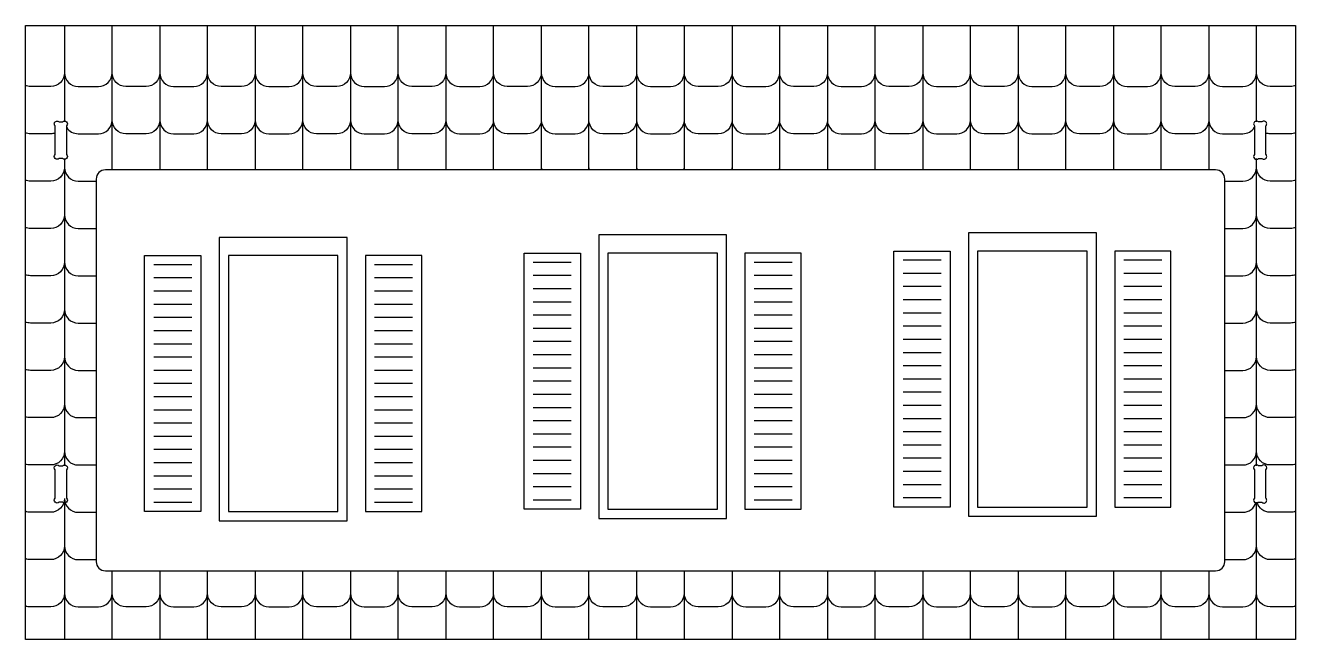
# Model space of a CAD drawing. Extents: x -873 to 1166, y -558 to 770.
# Drawn here: x -866 to -198, y 447 to 770 of the extents above; entities that cross this region are included whole.
import ezdxf

# ---------------------------------------------------------------- set-up
doc = ezdxf.new("R2010")
doc.units = 0
doc.header["$MEASUREMENT"] = 0
doc.layers.add('LAYER1', color=18, linetype='CONTINUOUS')

msp = doc.modelspace()

# ---------------------------------------------------------------- linework, layer by layer
at = {"layer": 'LAYER1'}
for points in [[(-865.54, 447.39), (-865.54, 769.81), (-198.34, 769.81), (-198.34, 447.39)], [(-302.98, 660.95), (-370.18, 660.95), (-370.18, 512.15), (-302.98, 512.15)], [(-696.55, 658.55), (-763.75, 658.55), (-763.75, 509.75), (-696.55, 509.75)], [(-497.22, 659.79), (-564.42, 659.79), (-564.42, 510.99), (-497.22, 510.99)], [(-802.93, 648.95), (-773.35, 648.95), (-773.35, 514.55), (-802.93, 514.55)], [(-701.35, 648.95), (-758.95, 648.95), (-758.95, 514.55), (-701.35, 514.55)], [(-657.37, 648.95), (-686.95, 648.95), (-686.95, 514.55), (-657.37, 514.55)], [(-603.6, 650.19), (-574.02, 650.19), (-574.02, 515.79), (-603.6, 515.79)], [(-502.02, 650.19), (-559.62, 650.19), (-559.62, 515.79), (-502.02, 515.79)], [(-458.04, 650.19), (-487.62, 650.19), (-487.62, 515.79), (-458.04, 515.79)], [(-409.36, 651.35), (-379.78, 651.35), (-379.78, 516.95), (-409.36, 516.95)], [(-307.78, 651.35), (-365.38, 651.35), (-365.38, 516.95), (-307.78, 516.95)], [(-263.8, 651.35), (-293.38, 651.35), (-293.38, 516.95), (-263.8, 516.95)]]:
    msp.add_lwpolyline(points, close=True, dxfattribs=at)
for points in [[(-845.04, 769.81), (-845.04, 719.18)], [(-819.99, 693.98), (-819.99, 769.81)], [(-794.94, 769.81), (-794.94, 693.98)], [(-769.9, 693.98), (-769.9, 769.81)], [(-744.85, 769.81), (-744.85, 693.98)], [(-719.8, 693.98), (-719.8, 769.81)], [(-694.75, 769.81), (-694.75, 693.98)], [(-669.71, 693.98), (-669.71, 769.81)], [(-644.66, 769.81), (-644.66, 693.98)], [(-619.61, 693.98), (-619.61, 769.81)], [(-594.56, 769.81), (-594.56, 693.98)], [(-569.52, 693.98), (-569.52, 769.81)], [(-544.47, 769.81), (-544.47, 693.98)], [(-519.42, 693.98), (-519.42, 769.81)], [(-494.37, 769.81), (-494.37, 693.98)], [(-469.33, 693.98), (-469.33, 769.81)], [(-444.28, 769.81), (-444.28, 693.98)], [(-419.23, 693.98), (-419.23, 769.81)], [(-394.18, 769.81), (-394.18, 693.98)], [(-369.14, 693.98), (-369.14, 769.81)], [(-344.09, 769.81), (-344.09, 693.98)], [(-319.04, 693.98), (-319.04, 769.81)], [(-293.99, 769.81), (-293.99, 693.98)], [(-268.94, 693.98), (-268.94, 769.81)], [(-243.9, 769.81), (-243.9, 693.98)], [(-218.85, 719.18), (-218.85, 769.81)], [(-845.04, 699.98), (-845.04, 538.68)], [(-218.85, 538.68), (-218.85, 699.98)], [(-778.15, 644.15), (-798.13, 644.15)], [(-662.17, 644.15), (-682.15, 644.15)], [(-578.82, 645.39), (-598.8, 645.39)], [(-462.84, 645.39), (-482.82, 645.39)], [(-384.58, 646.55), (-404.56, 646.55)], [(-268.6, 646.55), (-288.58, 646.55)], [(-778.15, 637.22), (-798.13, 637.22)], [(-662.17, 637.22), (-682.15, 637.22)], [(-578.82, 638.46), (-598.8, 638.46)], [(-462.84, 638.46), (-482.82, 638.46)], [(-384.58, 639.61), (-404.56, 639.61)], [(-268.6, 639.61), (-288.58, 639.61)], [(-778.15, 630.29), (-798.13, 630.29)], [(-662.17, 630.29), (-682.15, 630.29)], [(-578.82, 631.53), (-598.8, 631.53)], [(-462.84, 631.53), (-482.82, 631.53)], [(-384.58, 632.68), (-404.56, 632.68)], [(-268.6, 632.68), (-288.58, 632.68)], [(-778.15, 623.35), (-798.13, 623.35)], [(-662.17, 623.35), (-682.15, 623.35)], [(-578.82, 624.59), (-598.8, 624.59)], [(-462.84, 624.59), (-482.82, 624.59)], [(-384.58, 625.75), (-404.56, 625.75)], [(-268.6, 625.75), (-288.58, 625.75)], [(-778.15, 616.42), (-798.13, 616.42)], [(-662.17, 616.42), (-682.15, 616.42)], [(-578.82, 617.66), (-598.8, 617.66)], [(-462.84, 617.66), (-482.82, 617.66)], [(-384.58, 618.81), (-404.56, 618.81)], [(-268.6, 618.81), (-288.58, 618.81)], [(-778.15, 609.49), (-798.13, 609.49)], [(-662.17, 609.49), (-682.15, 609.49)], [(-578.82, 610.73), (-598.8, 610.73)], [(-462.84, 610.73), (-482.82, 610.73)], [(-384.58, 611.88), (-404.56, 611.88)], [(-268.6, 611.88), (-288.58, 611.88)], [(-778.15, 602.55), (-798.13, 602.55)], [(-662.17, 602.55), (-682.15, 602.55)], [(-578.82, 603.79), (-598.8, 603.79)], [(-462.84, 603.79), (-482.82, 603.79)], [(-384.58, 604.95), (-404.56, 604.95)], [(-268.6, 604.95), (-288.58, 604.95)], [(-778.15, 595.62), (-798.13, 595.62)], [(-662.17, 595.62), (-682.15, 595.62)], [(-578.82, 596.86), (-598.8, 596.86)], [(-462.84, 596.86), (-482.82, 596.86)], [(-384.58, 598.01), (-404.56, 598.01)], [(-268.6, 598.01), (-288.58, 598.01)], [(-778.15, 588.69), (-798.13, 588.69)], [(-662.17, 588.69), (-682.15, 588.69)], [(-578.82, 589.93), (-598.8, 589.93)], [(-462.84, 589.93), (-482.82, 589.93)], [(-384.58, 591.08), (-404.56, 591.08)], [(-268.6, 591.08), (-288.58, 591.08)], [(-778.15, 581.75), (-798.13, 581.75)], [(-662.17, 581.75), (-682.15, 581.75)], [(-578.82, 582.99), (-598.8, 582.99)], [(-462.84, 582.99), (-482.82, 582.99)], [(-384.58, 584.15), (-404.56, 584.15)], [(-268.6, 584.15), (-288.58, 584.15)], [(-778.15, 574.82), (-798.13, 574.82)], [(-662.17, 574.82), (-682.15, 574.82)], [(-578.82, 576.06), (-598.8, 576.06)], [(-462.84, 576.06), (-482.82, 576.06)], [(-384.58, 577.21), (-404.56, 577.21)], [(-268.6, 577.21), (-288.58, 577.21)], [(-778.15, 567.89), (-798.13, 567.89)], [(-662.17, 567.89), (-682.15, 567.89)], [(-578.82, 569.13), (-598.8, 569.13)], [(-462.84, 569.13), (-482.82, 569.13)], [(-384.58, 570.28), (-404.56, 570.28)], [(-268.6, 570.28), (-288.58, 570.28)], [(-778.15, 560.95), (-798.13, 560.95)], [(-662.17, 560.95), (-682.15, 560.95)], [(-578.82, 562.19), (-598.8, 562.19)], [(-462.84, 562.19), (-482.82, 562.19)], [(-384.58, 563.35), (-404.56, 563.35)], [(-268.6, 563.35), (-288.58, 563.35)], [(-778.15, 554.02), (-798.13, 554.02)], [(-662.17, 554.02), (-682.15, 554.02)], [(-578.82, 555.26), (-598.8, 555.26)], [(-462.84, 555.26), (-482.82, 555.26)], [(-384.58, 556.41), (-404.56, 556.41)], [(-268.6, 556.41), (-288.58, 556.41)], [(-578.82, 548.33), (-598.8, 548.33)], [(-462.84, 548.33), (-482.82, 548.33)], [(-384.58, 549.48), (-404.56, 549.48)], [(-268.6, 549.48), (-288.58, 549.48)], [(-778.15, 547.09), (-798.13, 547.09)], [(-662.17, 547.09), (-682.15, 547.09)], [(-578.82, 541.39), (-598.8, 541.39)], [(-462.84, 541.39), (-482.82, 541.39)], [(-384.58, 542.55), (-404.56, 542.55)], [(-268.6, 542.55), (-288.58, 542.55)], [(-778.15, 540.15), (-798.13, 540.15)], [(-662.17, 540.15), (-682.15, 540.15)], [(-578.82, 534.46), (-598.8, 534.46)], [(-462.84, 534.46), (-482.82, 534.46)], [(-384.58, 535.61), (-404.56, 535.61)], [(-268.6, 535.61), (-288.58, 535.61)], [(-778.15, 533.22), (-798.13, 533.22)], [(-662.17, 533.22), (-682.15, 533.22)], [(-578.82, 527.53), (-598.8, 527.53)], [(-462.84, 527.53), (-482.82, 527.53)], [(-384.58, 528.68), (-404.56, 528.68)], [(-268.6, 528.68), (-288.58, 528.68)], [(-845.04, 521.41), (-845.04, 447.39)], [(-778.15, 526.29), (-798.13, 526.29)], [(-662.17, 526.29), (-682.15, 526.29)], [(-578.82, 520.59), (-598.8, 520.59)], [(-462.84, 520.59), (-482.82, 520.59)], [(-384.58, 521.75), (-404.56, 521.75)], [(-268.6, 521.75), (-288.58, 521.75)], [(-778.15, 519.35), (-798.13, 519.35)], [(-662.17, 519.35), (-682.15, 519.35)], [(-218.85, 447.39), (-218.85, 519.48)], [(-819.99, 447.39), (-819.99, 483.49)], [(-794.94, 483.49), (-794.94, 447.39)], [(-769.9, 447.39), (-769.9, 483.49)], [(-744.85, 483.49), (-744.85, 447.39)], [(-719.8, 447.39), (-719.8, 483.49)], [(-694.75, 483.49), (-694.75, 447.39)], [(-669.71, 447.39), (-669.71, 483.49)], [(-644.66, 483.49), (-644.66, 447.39)], [(-619.61, 447.39), (-619.61, 483.49)], [(-594.56, 483.49), (-594.56, 447.39)], [(-569.52, 447.39), (-569.52, 483.49)], [(-544.47, 483.49), (-544.47, 447.39)], [(-519.42, 447.39), (-519.42, 483.49)], [(-494.37, 483.49), (-494.37, 447.39)], [(-469.33, 447.39), (-469.33, 483.49)], [(-444.28, 483.49), (-444.28, 447.39)], [(-419.23, 447.39), (-419.23, 483.49)], [(-394.18, 483.49), (-394.18, 447.39)], [(-369.14, 447.39), (-369.14, 483.49)], [(-344.09, 483.49), (-344.09, 447.39)], [(-319.04, 447.39), (-319.04, 483.49)], [(-293.99, 483.49), (-293.99, 447.39)], [(-268.94, 447.39), (-268.94, 483.49)], [(-243.9, 483.49), (-243.9, 447.39)]]:
    msp.add_lwpolyline(points, dxfattribs=at)
for points in [[(-845.04, 744.97, -0.414214), (-852.24, 737.77), (-862.89, 737.77, -0.094829), (-865.54, 738.28)], [(-845.04, 744.97, 0.414214), (-837.84, 737.77), (-827.19, 737.77, 0.414214), (-819.99, 744.97)], [(-794.94, 744.97, -0.414214), (-802.14, 737.77), (-812.79, 737.77, -0.414214), (-819.99, 744.97)], [(-794.94, 744.97, 0.414214), (-787.74, 737.77), (-777.1, 737.77, 0.414214), (-769.9, 744.97)], [(-744.85, 744.97, -0.414214), (-752.05, 737.77), (-762.7, 737.77, -0.414214), (-769.9, 744.97)], [(-744.85, 744.97, 0.414214), (-737.65, 737.77), (-727, 737.77, 0.414214), (-719.8, 744.97)], [(-694.75, 744.97, -0.414214), (-701.95, 737.77), (-712.6, 737.77, -0.414214), (-719.8, 744.97)], [(-694.75, 744.97, 0.414214), (-687.55, 737.77), (-676.91, 737.77, 0.414214), (-669.71, 744.97)], [(-644.66, 744.97, -0.414214), (-651.86, 737.77), (-662.51, 737.77, -0.414214), (-669.71, 744.97)], [(-644.66, 744.97, 0.414214), (-637.46, 737.77), (-626.81, 737.77, 0.414214), (-619.61, 744.97)], [(-594.56, 744.97, -0.414214), (-601.76, 737.77), (-612.41, 737.77, -0.414214), (-619.61, 744.97)], [(-594.56, 744.97, 0.414214), (-587.36, 737.77), (-576.72, 737.77, 0.414214), (-569.52, 744.97)], [(-544.47, 744.97, -0.414214), (-551.67, 737.77), (-562.32, 737.77, -0.414214), (-569.52, 744.97)], [(-544.47, 744.97, 0.414214), (-537.27, 737.77), (-526.62, 737.77, 0.414214), (-519.42, 744.97)], [(-494.37, 744.97, -0.414214), (-501.57, 737.77), (-512.22, 737.77, -0.414214), (-519.42, 744.97)], [(-494.37, 744.97, 0.414214), (-487.17, 737.77), (-476.53, 737.77, 0.414214), (-469.33, 744.97)], [(-444.28, 744.97, -0.414214), (-451.48, 737.77), (-462.13, 737.77, -0.414214), (-469.33, 744.97)], [(-444.28, 744.97, 0.414214), (-437.08, 737.77), (-426.43, 737.77, 0.414214), (-419.23, 744.97)], [(-394.18, 744.97, -0.414214), (-401.38, 737.77), (-412.03, 737.77, -0.414214), (-419.23, 744.97)], [(-394.18, 744.97, 0.414214), (-386.98, 737.77), (-376.34, 737.77, 0.414214), (-369.14, 744.97)], [(-344.09, 744.97, -0.414214), (-351.29, 737.77), (-361.94, 737.77, -0.414214), (-369.14, 744.97)], [(-344.09, 744.97, 0.414214), (-336.89, 737.77), (-326.24, 737.77, 0.414214), (-319.04, 744.97)], [(-293.99, 744.97, -0.414214), (-301.19, 737.77), (-311.84, 737.77, -0.414214), (-319.04, 744.97)], [(-293.99, 744.97, 0.414214), (-286.79, 737.77), (-276.14, 737.77, 0.414214), (-268.94, 744.97)], [(-243.9, 744.97, -0.414214), (-251.1, 737.77), (-261.74, 737.77, -0.414214), (-268.94, 744.97)], [(-243.9, 744.97, 0.414214), (-236.7, 737.77), (-226.05, 737.77, 0.414214), (-218.85, 744.97)], [(-198.34, 738.28, -0.094829), (-201, 737.77), (-211.65, 737.77, -0.414214), (-218.85, 744.97)], [(-845.04, 720.13, -0.033199), (-845.1, 719.18)], [(-845.04, 720.13, 0.033199), (-844.97, 719.18)], [(-843.94, 716.31, 0.258622), (-837.84, 712.93), (-827.19, 712.93, 0.414214), (-819.99, 720.13)], [(-794.94, 720.13, -0.414214), (-802.14, 712.93), (-812.79, 712.93, -0.414214), (-819.99, 720.13)], [(-794.94, 720.13, 0.414214), (-787.74, 712.93), (-777.1, 712.93, 0.414214), (-769.9, 720.13)], [(-744.85, 720.13, -0.414214), (-752.05, 712.93), (-762.7, 712.93, -0.414214), (-769.9, 720.13)], [(-744.85, 720.13, 0.414214), (-737.65, 712.93), (-727, 712.93, 0.414214), (-719.8, 720.13)], [(-694.75, 720.13, -0.414214), (-701.95, 712.93), (-712.6, 712.93, -0.414214), (-719.8, 720.13)], [(-694.75, 720.13, 0.414214), (-687.55, 712.93), (-676.91, 712.93, 0.414214), (-669.71, 720.13)], [(-644.66, 720.13, -0.414214), (-651.86, 712.93), (-662.51, 712.93, -0.414214), (-669.71, 720.13)], [(-644.66, 720.13, 0.414214), (-637.46, 712.93), (-626.81, 712.93, 0.414214), (-619.61, 720.13)], [(-594.56, 720.13, -0.414214), (-601.76, 712.93), (-612.41, 712.93, -0.414214), (-619.61, 720.13)], [(-594.56, 720.13, 0.414214), (-587.36, 712.93), (-576.72, 712.93, 0.414214), (-569.52, 720.13)], [(-544.47, 720.13, -0.414214), (-551.67, 712.93), (-562.32, 712.93, -0.414214), (-569.52, 720.13)], [(-544.47, 720.13, 0.414214), (-537.27, 712.93), (-526.62, 712.93, 0.414214), (-519.42, 720.13)], [(-494.37, 720.13, -0.414214), (-501.57, 712.93), (-512.22, 712.93, -0.414214), (-519.42, 720.13)], [(-494.37, 720.13, 0.414214), (-487.17, 712.93), (-476.53, 712.93, 0.414214), (-469.33, 720.13)], [(-444.28, 720.13, -0.414214), (-451.48, 712.93), (-462.13, 712.93, -0.414214), (-469.33, 720.13)], [(-444.28, 720.13, 0.414214), (-437.08, 712.93), (-426.43, 712.93, 0.414214), (-419.23, 720.13)], [(-394.18, 720.13, -0.414214), (-401.38, 712.93), (-412.03, 712.93, -0.414214), (-419.23, 720.13)], [(-394.18, 720.13, 0.414214), (-386.98, 712.93), (-376.34, 712.93, 0.414214), (-369.14, 720.13)], [(-344.09, 720.13, -0.414214), (-351.29, 712.93), (-361.94, 712.93, -0.414214), (-369.14, 720.13)], [(-344.09, 720.13, 0.414214), (-336.89, 712.93), (-326.24, 712.93, 0.414214), (-319.04, 720.13)], [(-293.99, 720.13, -0.414214), (-301.19, 712.93), (-311.84, 712.93, -0.414214), (-319.04, 720.13)], [(-293.99, 720.13, 0.414214), (-286.79, 712.93), (-276.14, 712.93, 0.414214), (-268.94, 720.13)], [(-243.9, 720.13, -0.414214), (-251.1, 712.93), (-261.74, 712.93, -0.414214), (-268.94, 720.13)], [(-243.9, 720.13, 0.414214), (-236.7, 712.93), (-226.05, 712.93, 0.258622), (-219.94, 716.31)], [(-218.91, 719.18, 0.033199), (-218.85, 720.13)], [(-218.79, 719.18, -0.033199), (-218.85, 720.13)], [(-849.94, 713.3, -0.081244), (-852.24, 712.93), (-862.89, 712.93, -0.094829), (-865.54, 713.44)], [(-198.34, 713.44, -0.094829), (-201, 712.93), (-211.65, 712.93, -0.081244), (-213.94, 713.3)], [(-845.04, 695.29, -0.414214), (-852.24, 688.09), (-862.89, 688.09, -0.094829), (-865.54, 688.6)], [(-845.04, 695.29, 0.414214), (-837.84, 688.09), (-828.34, 688.09)], [(-820.11, 693.98, 0.045878), (-819.99, 695.29)], [(-819.87, 693.98, -0.045878), (-819.99, 695.29)], [(-794.94, 695.29, -0.045878), (-795.06, 693.98)], [(-794.94, 695.29, 0.045878), (-794.82, 693.98)], [(-770.02, 693.98, 0.045878), (-769.9, 695.29)], [(-769.77, 693.98, -0.045878), (-769.9, 695.29)], [(-744.85, 695.29, -0.045878), (-744.97, 693.98)], [(-744.85, 695.29, 0.045878), (-744.73, 693.98)], [(-719.92, 693.98, 0.045878), (-719.8, 695.29)], [(-719.68, 693.98, -0.045878), (-719.8, 695.29)], [(-694.75, 695.29, -0.045878), (-694.87, 693.98)], [(-694.75, 695.29, 0.045878), (-694.63, 693.98)], [(-669.83, 693.98, 0.045878), (-669.71, 695.29)], [(-669.58, 693.98, -0.045878), (-669.71, 695.29)], [(-644.66, 695.29, -0.045878), (-644.78, 693.98)], [(-644.66, 695.29, 0.045878), (-644.54, 693.98)], [(-619.73, 693.98, 0.045878), (-619.61, 695.29)], [(-619.49, 693.98, -0.045878), (-619.61, 695.29)], [(-594.56, 695.29, -0.045878), (-594.68, 693.98)], [(-594.56, 695.29, 0.045878), (-594.44, 693.98)], [(-569.64, 693.98, 0.045878), (-569.52, 695.29)], [(-569.39, 693.98, -0.045878), (-569.52, 695.29)], [(-544.47, 695.29, -0.045878), (-544.59, 693.98)], [(-544.47, 695.29, 0.045878), (-544.35, 693.98)], [(-519.54, 693.98, 0.045878), (-519.42, 695.29)], [(-519.3, 693.98, -0.045878), (-519.42, 695.29)], [(-494.37, 695.29, -0.045878), (-494.49, 693.98)], [(-494.37, 695.29, 0.045878), (-494.25, 693.98)], [(-469.45, 693.98, 0.045878), (-469.33, 695.29)], [(-469.2, 693.98, -0.045878), (-469.33, 695.29)], [(-444.28, 695.29, -0.045878), (-444.4, 693.98)], [(-444.28, 695.29, 0.045878), (-444.16, 693.98)], [(-419.35, 693.98, 0.045878), (-419.23, 695.29)], [(-419.11, 693.98, -0.045878), (-419.23, 695.29)], [(-394.18, 695.29, -0.045878), (-394.3, 693.98)], [(-394.18, 695.29, 0.045878), (-394.06, 693.98)], [(-369.26, 693.98, 0.045878), (-369.14, 695.29)], [(-369.01, 693.98, -0.045878), (-369.14, 695.29)], [(-344.09, 695.29, -0.045878), (-344.21, 693.98)], [(-344.09, 695.29, 0.045878), (-343.97, 693.98)], [(-319.16, 693.98, 0.045878), (-319.04, 695.29)], [(-318.92, 693.98, -0.045878), (-319.04, 695.29)], [(-293.99, 695.29, -0.045878), (-294.11, 693.98)], [(-293.99, 695.29, 0.045878), (-293.87, 693.98)], [(-269.07, 693.98, 0.045878), (-268.94, 695.29)], [(-268.82, 693.98, -0.045878), (-268.94, 695.29)], [(-243.9, 695.29, -0.045878), (-244.02, 693.98)], [(-243.9, 695.29, 0.045878), (-243.78, 693.98)], [(-235.54, 688.09), (-226.05, 688.09, 0.414214), (-218.85, 695.29)], [(-198.34, 688.6, -0.094829), (-201, 688.09), (-211.65, 688.09, -0.414214), (-218.85, 695.29)], [(-845.04, 670.45, -0.414214), (-852.24, 663.25), (-862.89, 663.25, -0.094829), (-865.54, 663.76)], [(-845.04, 670.45, 0.414214), (-837.84, 663.25), (-828.34, 663.25)], [(-235.54, 663.25), (-226.05, 663.25, 0.414214), (-218.85, 670.45)], [(-198.34, 663.76, -0.094829), (-201, 663.25), (-211.65, 663.25, -0.414214), (-218.85, 670.45)], [(-845.04, 645.61, -0.414214), (-852.24, 638.41), (-862.89, 638.41, -0.094829), (-865.54, 638.92)], [(-845.04, 645.61, 0.414214), (-837.84, 638.41), (-828.34, 638.41)], [(-235.54, 638.41), (-226.05, 638.41, 0.414214), (-218.85, 645.61)], [(-198.34, 638.92, -0.094829), (-201, 638.41), (-211.65, 638.41, -0.414214), (-218.85, 645.61)], [(-845.04, 620.77, -0.414214), (-852.24, 613.57), (-862.89, 613.57, -0.094829), (-865.54, 614.08)], [(-845.04, 620.77, 0.414214), (-837.84, 613.57), (-828.34, 613.57)], [(-235.54, 613.57), (-226.05, 613.57, 0.414214), (-218.85, 620.77)], [(-198.34, 614.08, -0.094829), (-201, 613.57), (-211.65, 613.57, -0.414214), (-218.85, 620.77)], [(-845.04, 595.93, -0.414214), (-852.24, 588.73), (-862.89, 588.73, -0.094829), (-865.54, 589.24)], [(-845.04, 595.93, 0.414214), (-837.84, 588.73), (-828.34, 588.73)], [(-235.54, 588.73), (-226.05, 588.73, 0.414214), (-218.85, 595.93)], [(-198.34, 589.24, -0.094829), (-201, 588.73), (-211.65, 588.73, -0.414214), (-218.85, 595.93)], [(-845.04, 571.09, -0.414214), (-852.24, 563.89), (-862.89, 563.89, -0.094829), (-865.54, 564.4)], [(-845.04, 571.09, 0.414214), (-837.84, 563.89), (-828.34, 563.89)], [(-235.54, 563.89), (-226.05, 563.89, 0.414214), (-218.85, 571.09)], [(-198.34, 564.4, -0.094829), (-201, 563.89), (-211.65, 563.89, -0.414214), (-218.85, 571.09)], [(-845.04, 546.25, -0.414214), (-852.24, 539.05), (-862.89, 539.05, -0.094829), (-865.54, 539.56)], [(-845.04, 546.25, 0.414214), (-837.84, 539.05), (-828.34, 539.05)], [(-235.54, 539.05), (-226.05, 539.05, 0.414214), (-218.85, 546.25)], [(-198.34, 539.56, -0.094829), (-201, 539.05), (-211.65, 539.05, -0.414214), (-218.85, 546.25)], [(-845.04, 521.41, -0.414214), (-852.24, 514.21), (-862.89, 514.21, -0.094829), (-865.54, 514.72)], [(-845.04, 521.41, 0.414214), (-837.84, 514.21), (-828.34, 514.21)], [(-235.54, 514.21), (-226.05, 514.21, 0.336889), (-219.11, 519.48)], [(-198.34, 514.72, -0.094829), (-201, 514.21), (-211.65, 514.21, -0.336889), (-218.59, 519.48)], [(-845.04, 496.57, -0.414214), (-852.24, 489.37), (-862.89, 489.37, -0.094829), (-865.54, 489.88)], [(-845.04, 496.57, 0.414214), (-837.84, 489.37), (-828.34, 489.37)], [(-235.54, 489.37), (-226.05, 489.37, 0.414214), (-218.85, 496.57)], [(-198.34, 489.88, -0.094829), (-201, 489.37), (-211.65, 489.37, -0.414214), (-218.85, 496.57)], [(-845.04, 471.73, -0.414214), (-852.24, 464.53), (-862.89, 464.53, -0.094829), (-865.54, 465.04)], [(-845.04, 471.73, 0.414214), (-837.84, 464.53), (-827.19, 464.53, 0.414214), (-819.99, 471.73)], [(-794.94, 471.73, -0.414214), (-802.14, 464.53), (-812.79, 464.53, -0.414214), (-819.99, 471.73)], [(-794.94, 471.73, 0.414214), (-787.74, 464.53), (-777.1, 464.53, 0.414214), (-769.9, 471.73)], [(-744.85, 471.73, -0.414214), (-752.05, 464.53), (-762.7, 464.53, -0.414214), (-769.9, 471.73)], [(-744.85, 471.73, 0.414214), (-737.65, 464.53), (-727, 464.53, 0.414214), (-719.8, 471.73)], [(-694.75, 471.73, -0.414214), (-701.95, 464.53), (-712.6, 464.53, -0.414214), (-719.8, 471.73)], [(-694.75, 471.73, 0.414214), (-687.55, 464.53), (-676.91, 464.53, 0.414214), (-669.71, 471.73)], [(-644.66, 471.73, -0.414214), (-651.86, 464.53), (-662.51, 464.53, -0.414214), (-669.71, 471.73)], [(-644.66, 471.73, 0.414214), (-637.46, 464.53), (-626.81, 464.53, 0.414214), (-619.61, 471.73)], [(-594.56, 471.73, -0.414214), (-601.76, 464.53), (-612.41, 464.53, -0.414214), (-619.61, 471.73)], [(-594.56, 471.73, 0.414214), (-587.36, 464.53), (-576.72, 464.53, 0.414214), (-569.52, 471.73)], [(-544.47, 471.73, -0.414214), (-551.67, 464.53), (-562.32, 464.53, -0.414214), (-569.52, 471.73)], [(-544.47, 471.73, 0.414214), (-537.27, 464.53), (-526.62, 464.53, 0.414214), (-519.42, 471.73)], [(-494.37, 471.73, -0.414214), (-501.57, 464.53), (-512.22, 464.53, -0.414214), (-519.42, 471.73)], [(-494.37, 471.73, 0.414214), (-487.17, 464.53), (-476.53, 464.53, 0.414214), (-469.33, 471.73)], [(-444.28, 471.73, -0.414214), (-451.48, 464.53), (-462.13, 464.53, -0.414214), (-469.33, 471.73)], [(-444.28, 471.73, 0.414214), (-437.08, 464.53), (-426.43, 464.53, 0.414214), (-419.23, 471.73)], [(-394.18, 471.73, -0.414214), (-401.38, 464.53), (-412.03, 464.53, -0.414214), (-419.23, 471.73)], [(-394.18, 471.73, 0.414214), (-386.98, 464.53), (-376.34, 464.53, 0.414214), (-369.14, 471.73)], [(-344.09, 471.73, -0.414214), (-351.29, 464.53), (-361.94, 464.53, -0.414214), (-369.14, 471.73)], [(-344.09, 471.73, 0.414214), (-336.89, 464.53), (-326.24, 464.53, 0.414214), (-319.04, 471.73)], [(-293.99, 471.73, -0.414214), (-301.19, 464.53), (-311.84, 464.53, -0.414214), (-319.04, 471.73)], [(-293.99, 471.73, 0.414214), (-286.79, 464.53), (-276.14, 464.53, 0.414214), (-268.94, 471.73)], [(-243.9, 471.73, -0.414214), (-251.1, 464.53), (-261.74, 464.53, -0.414214), (-268.94, 471.73)], [(-243.9, 471.73, 0.414214), (-236.7, 464.53), (-226.05, 464.53, 0.414214), (-218.85, 471.73)], [(-198.34, 465.04, -0.094829), (-201, 464.53), (-211.65, 464.53, -0.414214), (-218.85, 471.73)]]:
    msp.add_lwpolyline(points, format="xyb", dxfattribs=at)
for points in [[(-843.94, 717.05), (-843.94, 702.1, -1), (-846.07, 699.98), (-847.82, 699.98, -1), (-849.94, 702.1), (-849.94, 717.05, -1), (-847.82, 719.18), (-846.07, 719.18, -1)], [(-219.94, 717.05), (-219.94, 702.1, 1), (-217.82, 699.98), (-216.07, 699.98, 1), (-213.94, 702.1), (-213.94, 717.05, 1), (-216.07, 719.18), (-217.82, 719.18, 1)], [(-240.34, 693.98), (-823.54, 693.98, 0.414214), (-828.34, 689.18), (-828.34, 488.29, 0.414214), (-823.54, 483.49), (-240.34, 483.49, 0.414214), (-235.54, 488.29), (-235.54, 689.18, 0.414214)], [(-843.94, 536.56), (-843.94, 521.6, -1), (-846.07, 519.48), (-847.82, 519.48, -1), (-849.94, 521.6), (-849.94, 536.56, -1), (-847.82, 538.68), (-846.07, 538.68, -1)], [(-219.94, 536.56), (-219.94, 521.6, 1), (-217.82, 519.48), (-216.07, 519.48, 1), (-213.94, 521.6), (-213.94, 536.56, 1), (-216.07, 538.68), (-217.82, 538.68, 1)]]:
    msp.add_lwpolyline(points, format="xyb", close=True, dxfattribs=at)

doc.saveas('drawing.dxf')
